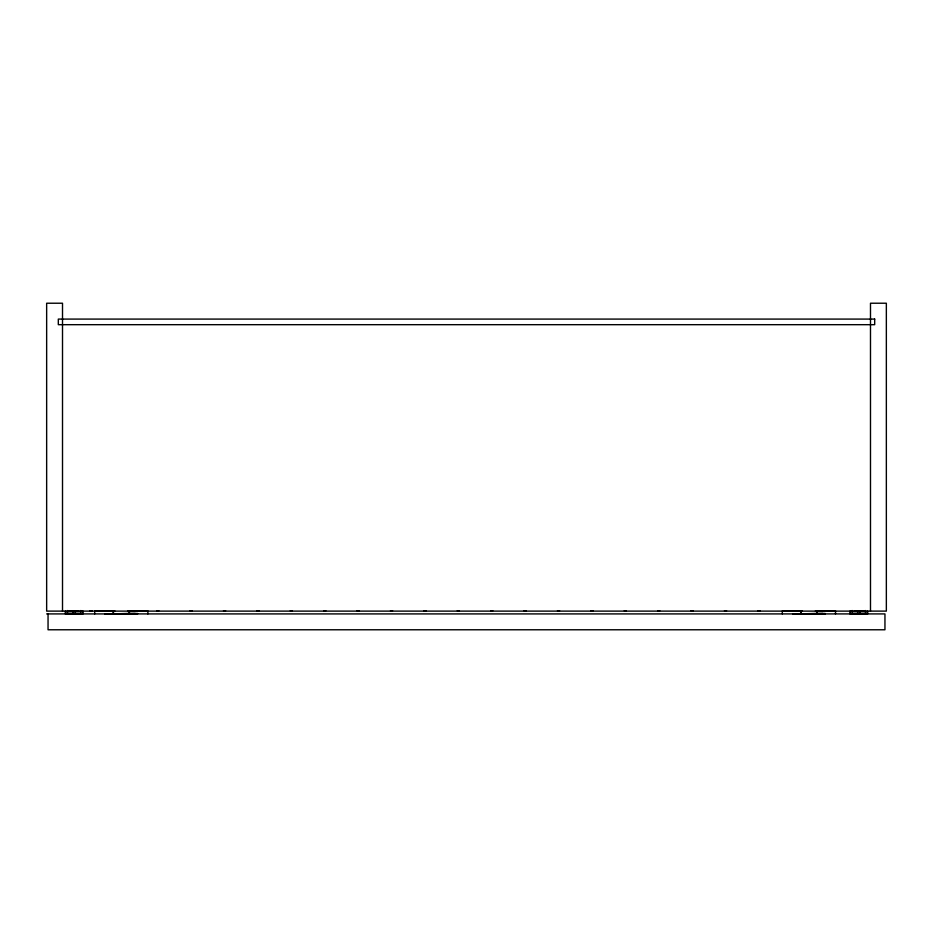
<?xml version="1.0" encoding="UTF-8"?>
<svg xmlns="http://www.w3.org/2000/svg" width="933" height="933" viewBox="0 0 933 933"><rect width="100%" height="100%" fill="white"/><g stroke="black" fill="none" stroke-linecap="round" stroke-linejoin="round"><path stroke-width="1.4" d="M134.585 614.007L137.606 613.914M822.206 614.007L825.227 613.914M92.029 610.742L89.895 610.742M158.82 610.742L156.686 610.742M192.221 610.742L190.087 610.742M225.623 610.742L223.488 610.742M259.012 610.742L256.878 610.742M292.414 610.742L290.28 610.742M325.815 610.742L323.681 610.742M359.205 610.742L357.071 610.742M392.606 610.742L390.472 610.742M426.008 610.742L423.874 610.742M459.398 610.742L457.275 610.742M492.799 610.742L490.665 610.742M526.2 610.742L524.066 610.742M559.602 610.742L557.467 610.742M592.991 610.742L590.857 610.742M626.393 610.742L624.259 610.742M659.794 610.742L657.66 610.742M693.184 610.742L691.05 610.742M726.585 610.742L724.451 610.742M759.987 610.742L757.853 610.742M137.606 613.447L104.974 613.914L135.273 613.447M825.227 613.447L792.595 613.914L822.894 613.447M114.817 610.928L94.7 610.928L94.7 613.914M127.763 610.928L147.88 610.928L147.88 613.914M802.438 610.928L782.32 610.928L782.32 613.914M815.384 610.928L835.501 610.928L835.501 613.914M69.532 611.302L78.815 611.302M854.185 611.302L863.468 611.302M68.109 611.488L80.238 611.488M852.762 611.488L864.891 611.488M117.896 613.727L124.684 613.727M805.517 613.727L812.305 613.727M46.65 613.914L884.95 613.914L884.95 629.775L48.05 629.775L48.05 613.914M792.595 613.914L795.616 614.007M104.974 613.914L107.995 614.007M870.489 611.115L870.489 303.225L886.35 303.225L886.35 611.115L46.65 611.115L46.65 303.225L62.511 303.225L62.511 611.115M867.69 611.127L867.69 613.914M867.06 611.278L867.06 613.821L850.593 613.821L850.593 611.278M865.439 610.532L865.439 613.389L852.214 613.389L852.214 610.532M859.993 610.649L859.993 613.378M857.66 610.649L857.66 613.378M849.963 611.127L849.963 613.914M817.191 610.917L817.191 612.328M816.725 610.917L816.725 614.089M801.097 610.917L801.097 614.089M800.631 610.917L800.631 612.328M129.57 610.917L129.57 612.328M129.104 610.917L129.104 614.089M113.476 610.917L113.476 614.089M113.01 610.917L113.01 612.328M83.037 611.127L83.037 613.914M82.407 611.278L82.407 613.821L65.94 613.821L65.94 611.278M80.786 610.532L80.786 613.389L67.561 613.389L67.561 610.532M75.34 610.649L75.34 613.378M73.007 610.649L73.007 613.378M65.31 611.127L65.31 613.914M874.688 319.086L58.312 319.086L58.312 324.684L874.688 324.684L874.688 319.086"/></g></svg>
